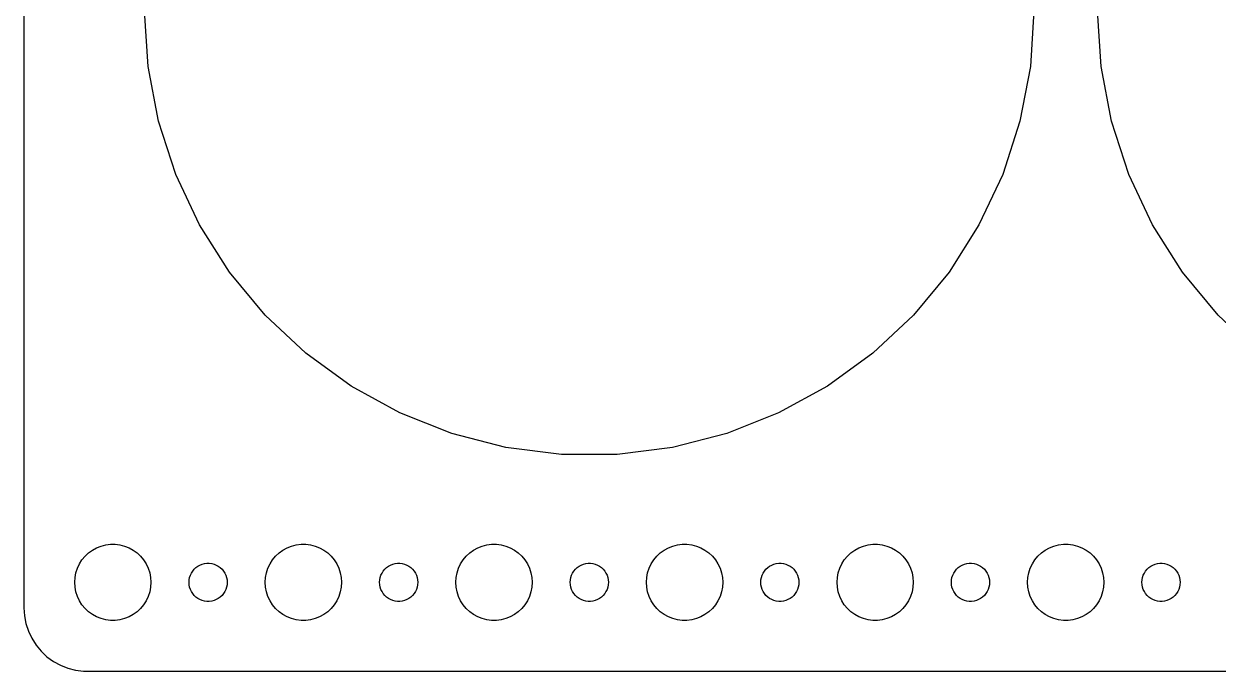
# Model space of a CAD drawing. Header units: metres. Extents: x -194 to 194, y -52 to 52.
# Drawn here: x -194.5 to -100.5, y -52 to -1 of the extents above; entities that cross this region are included whole.
import ezdxf

# ---------------------------------------------------------------- set-up
doc = ezdxf.new("R2010")
doc.units = ezdxf.units.M

msp = doc.modelspace()

# ---------------------------------------------------------------- linework, layer by layer
for p, q in [((-194.5, 47), (-194.5, -47)), ((-184.724, -4.38666), (-185, 0)), ((-115, 0), (-115.276, -4.38666)), ((-109.724, -4.38666), (-110, 0)), ((-183.9, -8.70413), (-184.724, -4.38666)), ((-115.276, -4.38666), (-116.1, -8.70413)), ((-108.9, -8.70413), (-109.724, -4.38666)), ((-182.542, -12.8844), (-183.9, -8.70413)), ((-116.1, -8.70413), (-117.458, -12.8844)), ((-107.542, -12.8844), (-108.9, -8.70413)), ((-180.671, -16.8614), (-182.542, -12.8844)), ((-117.458, -12.8844), (-119.329, -16.8614)), ((-105.671, -16.8614), (-107.542, -12.8844)), ((-178.316, -20.5725), (-180.671, -16.8614)), ((-119.329, -16.8614), (-121.684, -20.5725)), ((-103.316, -20.5725), (-105.671, -16.8614)), ((-175.514, -23.9591), (-178.316, -20.5725)), ((-121.684, -20.5725), (-124.486, -23.9591)), ((-100.514, -23.9591), (-103.316, -20.5725)), ((-172.31, -26.968), (-175.514, -23.9591)), ((-124.486, -23.9591), (-127.69, -26.968)), ((-97.3098, -26.968), (-100.514, -23.9591)), ((-168.754, -29.5515), (-172.31, -26.968)), ((-127.69, -26.968), (-131.246, -29.5515)), ((-164.902, -31.6689), (-168.754, -29.5515)), ((-131.246, -29.5515), (-135.098, -31.6689)), ((-160.816, -33.287), (-164.902, -31.6689)), ((-135.098, -31.6689), (-139.184, -33.287)), ((-156.558, -34.3801), (-160.816, -33.287)), ((-139.184, -33.287), (-143.442, -34.3801)), ((-152.198, -34.9309), (-156.558, -34.3801)), ((-143.442, -34.3801), (-147.802, -34.9309)), ((-147.802, -34.9309), (-152.198, -34.9309)), ((-189.107, -42.467), (-188.777, -42.2855)), ((-188.777, -42.2855), (-188.427, -42.1468)), ((-188.427, -42.1468), (-188.062, -42.0531)), ((-188.062, -42.0531), (-187.688, -42.0059)), ((-187.688, -42.0059), (-187.312, -42.0059)), ((-187.312, -42.0059), (-186.938, -42.0531)), ((-186.938, -42.0531), (-186.573, -42.1468)), ((-186.573, -42.1468), (-186.223, -42.2855)), ((-186.223, -42.2855), (-185.893, -42.467)), ((-174.107, -42.467), (-173.777, -42.2855)), ((-173.777, -42.2855), (-173.427, -42.1468)), ((-173.427, -42.1468), (-173.062, -42.0531)), ((-173.062, -42.0531), (-172.688, -42.0059)), ((-172.688, -42.0059), (-172.312, -42.0059)), ((-172.312, -42.0059), (-171.938, -42.0531)), ((-171.938, -42.0531), (-171.573, -42.1468)), ((-171.573, -42.1468), (-171.223, -42.2855)), ((-171.223, -42.2855), (-170.893, -42.467)), ((-159.107, -42.467), (-158.777, -42.2855)), ((-158.777, -42.2855), (-158.427, -42.1468)), ((-158.427, -42.1468), (-158.062, -42.0531)), ((-158.062, -42.0531), (-157.688, -42.0059)), ((-157.688, -42.0059), (-157.312, -42.0059)), ((-157.312, -42.0059), (-156.938, -42.0531)), ((-156.938, -42.0531), (-156.573, -42.1468)), ((-156.573, -42.1468), (-156.223, -42.2855)), ((-156.223, -42.2855), (-155.893, -42.467)), ((-144.107, -42.467), (-143.777, -42.2855)), ((-143.777, -42.2855), (-143.427, -42.1468)), ((-143.427, -42.1468), (-143.062, -42.0531)), ((-143.062, -42.0531), (-142.688, -42.0059)), ((-142.688, -42.0059), (-142.312, -42.0059)), ((-142.312, -42.0059), (-141.938, -42.0531)), ((-141.938, -42.0531), (-141.573, -42.1468)), ((-141.573, -42.1468), (-141.223, -42.2855)), ((-141.223, -42.2855), (-140.893, -42.467)), ((-129.107, -42.467), (-128.777, -42.2855)), ((-128.777, -42.2855), (-128.427, -42.1468)), ((-128.427, -42.1468), (-128.062, -42.0531)), ((-128.062, -42.0531), (-127.688, -42.0059)), ((-127.688, -42.0059), (-127.312, -42.0059)), ((-127.312, -42.0059), (-126.938, -42.0531)), ((-126.938, -42.0531), (-126.573, -42.1468)), ((-126.573, -42.1468), (-126.223, -42.2855)), ((-126.223, -42.2855), (-125.893, -42.467)), ((-114.107, -42.467), (-113.777, -42.2855)), ((-113.777, -42.2855), (-113.427, -42.1468)), ((-113.427, -42.1468), (-113.062, -42.0531)), ((-113.062, -42.0531), (-112.688, -42.0059)), ((-112.688, -42.0059), (-112.312, -42.0059)), ((-112.312, -42.0059), (-111.938, -42.0531)), ((-111.938, -42.0531), (-111.573, -42.1468)), ((-111.573, -42.1468), (-111.223, -42.2855)), ((-111.223, -42.2855), (-110.893, -42.467)), ((-190.129, -43.5547), (-189.927, -43.2366)), ((-189.927, -43.2366), (-189.687, -42.9464)), ((-189.687, -42.9464), (-189.412, -42.6885)), ((-189.412, -42.6885), (-189.107, -42.467)), ((-185.893, -42.467), (-185.588, -42.6885)), ((-185.588, -42.6885), (-185.313, -42.9464)), ((-185.313, -42.9464), (-185.073, -43.2366)), ((-185.073, -43.2366), (-184.871, -43.5547)), ((-175.129, -43.5547), (-174.927, -43.2366)), ((-174.927, -43.2366), (-174.687, -42.9464)), ((-174.687, -42.9464), (-174.412, -42.6885)), ((-174.412, -42.6885), (-174.107, -42.467)), ((-170.893, -42.467), (-170.588, -42.6885)), ((-170.588, -42.6885), (-170.313, -42.9464)), ((-170.313, -42.9464), (-170.073, -43.2366)), ((-170.073, -43.2366), (-169.871, -43.5547)), ((-160.129, -43.5547), (-159.927, -43.2366)), ((-159.927, -43.2366), (-159.687, -42.9464)), ((-159.687, -42.9464), (-159.412, -42.6885)), ((-159.412, -42.6885), (-159.107, -42.467)), ((-155.893, -42.467), (-155.588, -42.6885)), ((-155.588, -42.6885), (-155.313, -42.9464)), ((-155.313, -42.9464), (-155.073, -43.2366)), ((-155.073, -43.2366), (-154.871, -43.5547)), ((-145.129, -43.5547), (-144.927, -43.2366)), ((-144.927, -43.2366), (-144.687, -42.9464)), ((-144.687, -42.9464), (-144.412, -42.6885)), ((-144.412, -42.6885), (-144.107, -42.467)), ((-140.893, -42.467), (-140.588, -42.6885)), ((-140.588, -42.6885), (-140.313, -42.9464)), ((-140.313, -42.9464), (-140.073, -43.2366)), ((-140.073, -43.2366), (-139.871, -43.5547)), ((-130.129, -43.5547), (-129.927, -43.2366)), ((-129.927, -43.2366), (-129.687, -42.9464)), ((-129.687, -42.9464), (-129.412, -42.6885)), ((-129.412, -42.6885), (-129.107, -42.467)), ((-125.893, -42.467), (-125.588, -42.6885)), ((-125.588, -42.6885), (-125.313, -42.9464)), ((-125.313, -42.9464), (-125.073, -43.2366)), ((-125.073, -43.2366), (-124.871, -43.5547)), ((-115.129, -43.5547), (-114.927, -43.2366)), ((-114.927, -43.2366), (-114.687, -42.9464)), ((-114.687, -42.9464), (-114.412, -42.6885)), ((-114.412, -42.6885), (-114.107, -42.467)), ((-110.893, -42.467), (-110.588, -42.6885)), ((-110.588, -42.6885), (-110.313, -42.9464)), ((-110.313, -42.9464), (-110.073, -43.2366)), ((-110.073, -43.2366), (-109.871, -43.5547)), ((-190.406, -44.2539), (-190.289, -43.8956)), ((-190.289, -43.8956), (-190.129, -43.5547)), ((-184.871, -43.5547), (-184.711, -43.8956)), ((-184.711, -43.8956), (-184.594, -44.2539)), ((-181.314, -44.2774), (-181.214, -44.1183)), ((-181.214, -44.1183), (-181.093, -43.9732)), ((-181.093, -43.9732), (-180.956, -43.8442)), ((-180.956, -43.8442), (-180.804, -43.7335)), ((-180.804, -43.7335), (-180.639, -43.6428)), ((-180.639, -43.6428), (-180.464, -43.5734)), ((-180.464, -43.5734), (-180.281, -43.5266)), ((-180.281, -43.5266), (-180.094, -43.503)), ((-180.094, -43.503), (-179.906, -43.503)), ((-179.906, -43.503), (-179.719, -43.5266)), ((-179.719, -43.5266), (-179.536, -43.5734)), ((-179.536, -43.5734), (-179.361, -43.6428)), ((-179.361, -43.6428), (-179.196, -43.7335)), ((-179.196, -43.7335), (-179.044, -43.8442)), ((-179.044, -43.8442), (-178.907, -43.9732)), ((-178.907, -43.9732), (-178.786, -44.1183)), ((-178.786, -44.1183), (-178.686, -44.2774)), ((-175.406, -44.2539), (-175.289, -43.8956)), ((-175.289, -43.8956), (-175.129, -43.5547)), ((-169.871, -43.5547), (-169.711, -43.8956)), ((-169.711, -43.8956), (-169.594, -44.2539)), ((-166.314, -44.2774), (-166.214, -44.1183)), ((-166.214, -44.1183), (-166.093, -43.9732)), ((-166.093, -43.9732), (-165.956, -43.8442)), ((-165.956, -43.8442), (-165.804, -43.7335)), ((-165.804, -43.7335), (-165.639, -43.6428)), ((-165.639, -43.6428), (-165.464, -43.5734)), ((-165.464, -43.5734), (-165.281, -43.5266)), ((-165.281, -43.5266), (-165.094, -43.503)), ((-165.094, -43.503), (-164.906, -43.503)), ((-164.906, -43.503), (-164.719, -43.5266)), ((-164.719, -43.5266), (-164.536, -43.5734)), ((-164.536, -43.5734), (-164.361, -43.6428)), ((-164.361, -43.6428), (-164.196, -43.7335)), ((-164.196, -43.7335), (-164.044, -43.8442)), ((-164.044, -43.8442), (-163.907, -43.9732)), ((-163.907, -43.9732), (-163.786, -44.1183)), ((-163.786, -44.1183), (-163.686, -44.2774)), ((-160.406, -44.2539), (-160.289, -43.8956)), ((-160.289, -43.8956), (-160.129, -43.5547)), ((-154.871, -43.5547), (-154.711, -43.8956)), ((-154.711, -43.8956), (-154.594, -44.2539)), ((-151.314, -44.2774), (-151.214, -44.1183)), ((-151.214, -44.1183), (-151.093, -43.9732)), ((-151.093, -43.9732), (-150.956, -43.8442)), ((-150.956, -43.8442), (-150.804, -43.7335)), ((-150.804, -43.7335), (-150.639, -43.6428)), ((-150.639, -43.6428), (-150.464, -43.5734)), ((-150.464, -43.5734), (-150.281, -43.5266)), ((-150.281, -43.5266), (-150.094, -43.503)), ((-150.094, -43.503), (-149.906, -43.503)), ((-149.906, -43.503), (-149.719, -43.5266)), ((-149.719, -43.5266), (-149.536, -43.5734)), ((-149.536, -43.5734), (-149.361, -43.6428)), ((-149.361, -43.6428), (-149.196, -43.7335)), ((-149.196, -43.7335), (-149.044, -43.8442)), ((-149.044, -43.8442), (-148.907, -43.9732)), ((-148.907, -43.9732), (-148.786, -44.1183)), ((-148.786, -44.1183), (-148.686, -44.2774)), ((-145.406, -44.2539), (-145.289, -43.8956)), ((-145.289, -43.8956), (-145.129, -43.5547)), ((-139.871, -43.5547), (-139.711, -43.8956)), ((-139.711, -43.8956), (-139.594, -44.2539)), ((-136.314, -44.2774), (-136.214, -44.1183)), ((-136.214, -44.1183), (-136.093, -43.9732)), ((-136.093, -43.9732), (-135.956, -43.8442)), ((-135.956, -43.8442), (-135.804, -43.7335)), ((-135.804, -43.7335), (-135.639, -43.6428)), ((-135.639, -43.6428), (-135.464, -43.5734)), ((-135.464, -43.5734), (-135.281, -43.5266)), ((-135.281, -43.5266), (-135.094, -43.503)), ((-135.094, -43.503), (-134.906, -43.503)), ((-134.906, -43.503), (-134.719, -43.5266)), ((-134.719, -43.5266), (-134.536, -43.5734)), ((-134.536, -43.5734), (-134.361, -43.6428)), ((-134.361, -43.6428), (-134.196, -43.7335)), ((-134.196, -43.7335), (-134.044, -43.8442)), ((-134.044, -43.8442), (-133.907, -43.9732)), ((-133.907, -43.9732), (-133.786, -44.1183)), ((-133.786, -44.1183), (-133.686, -44.2774)), ((-130.406, -44.2539), (-130.289, -43.8956)), ((-130.289, -43.8956), (-130.129, -43.5547)), ((-124.871, -43.5547), (-124.711, -43.8956)), ((-124.711, -43.8956), (-124.594, -44.2539)), ((-121.314, -44.2774), (-121.214, -44.1183)), ((-121.214, -44.1183), (-121.093, -43.9732)), ((-121.093, -43.9732), (-120.956, -43.8442)), ((-120.956, -43.8442), (-120.804, -43.7335)), ((-120.804, -43.7335), (-120.639, -43.6428)), ((-120.639, -43.6428), (-120.464, -43.5734)), ((-120.464, -43.5734), (-120.281, -43.5266)), ((-120.281, -43.5266), (-120.094, -43.503)), ((-120.094, -43.503), (-119.906, -43.503)), ((-119.906, -43.503), (-119.719, -43.5266)), ((-119.719, -43.5266), (-119.536, -43.5734)), ((-119.536, -43.5734), (-119.361, -43.6428)), ((-119.361, -43.6428), (-119.196, -43.7335)), ((-119.196, -43.7335), (-119.044, -43.8442)), ((-119.044, -43.8442), (-118.907, -43.9732)), ((-118.907, -43.9732), (-118.786, -44.1183)), ((-118.786, -44.1183), (-118.686, -44.2774)), ((-115.406, -44.2539), (-115.289, -43.8956)), ((-115.289, -43.8956), (-115.129, -43.5547)), ((-109.871, -43.5547), (-109.711, -43.8956)), ((-109.711, -43.8956), (-109.594, -44.2539)), ((-106.314, -44.2774), (-106.214, -44.1183)), ((-106.214, -44.1183), (-106.093, -43.9732)), ((-106.093, -43.9732), (-105.956, -43.8442)), ((-105.956, -43.8442), (-105.804, -43.7335)), ((-105.804, -43.7335), (-105.639, -43.6428)), ((-105.639, -43.6428), (-105.464, -43.5734)), ((-105.464, -43.5734), (-105.281, -43.5266)), ((-105.281, -43.5266), (-105.094, -43.503)), ((-105.094, -43.503), (-104.906, -43.503)), ((-104.906, -43.503), (-104.719, -43.5266)), ((-104.719, -43.5266), (-104.536, -43.5734)), ((-104.536, -43.5734), (-104.361, -43.6428)), ((-104.361, -43.6428), (-104.196, -43.7335)), ((-104.196, -43.7335), (-104.044, -43.8442)), ((-104.044, -43.8442), (-103.907, -43.9732)), ((-103.907, -43.9732), (-103.786, -44.1183)), ((-103.786, -44.1183), (-103.686, -44.2774)), ((-190.5, -45), (-190.476, -44.624)), ((-190.476, -45.376), (-190.5, -45)), ((-190.476, -44.624), (-190.406, -44.2539)), ((-184.594, -44.2539), (-184.524, -44.624)), ((-184.524, -44.624), (-184.5, -45)), ((-184.5, -45), (-184.524, -45.376)), ((-181.5, -45), (-181.488, -44.812)), ((-181.488, -45.188), (-181.5, -45)), ((-181.488, -44.812), (-181.453, -44.627)), ((-181.453, -44.627), (-181.395, -44.4478)), ((-181.395, -44.4478), (-181.314, -44.2774)), ((-178.686, -44.2774), (-178.605, -44.4478)), ((-178.605, -44.4478), (-178.547, -44.627)), ((-178.547, -44.627), (-178.512, -44.812)), ((-178.512, -44.812), (-178.5, -45)), ((-178.5, -45), (-178.512, -45.188)), ((-175.5, -45), (-175.476, -44.624)), ((-175.476, -45.376), (-175.5, -45)), ((-175.476, -44.624), (-175.406, -44.2539)), ((-169.594, -44.2539), (-169.524, -44.624)), ((-169.524, -44.624), (-169.5, -45)), ((-169.5, -45), (-169.524, -45.376)), ((-166.5, -45), (-166.488, -44.812)), ((-166.488, -45.188), (-166.5, -45)), ((-166.488, -44.812), (-166.453, -44.627)), ((-166.453, -44.627), (-166.395, -44.4478)), ((-166.395, -44.4478), (-166.314, -44.2774)), ((-163.686, -44.2774), (-163.605, -44.4478)), ((-163.605, -44.4478), (-163.547, -44.627)), ((-163.547, -44.627), (-163.512, -44.812)), ((-163.512, -44.812), (-163.5, -45)), ((-163.5, -45), (-163.512, -45.188)), ((-160.5, -45), (-160.476, -44.624)), ((-160.476, -45.376), (-160.5, -45)), ((-160.476, -44.624), (-160.406, -44.2539)), ((-154.594, -44.2539), (-154.524, -44.624)), ((-154.524, -44.624), (-154.5, -45)), ((-154.5, -45), (-154.524, -45.376)), ((-151.5, -45), (-151.488, -44.812)), ((-151.488, -45.188), (-151.5, -45)), ((-151.488, -44.812), (-151.453, -44.627)), ((-151.453, -44.627), (-151.395, -44.4478)), ((-151.395, -44.4478), (-151.314, -44.2774)), ((-148.686, -44.2774), (-148.605, -44.4478)), ((-148.605, -44.4478), (-148.547, -44.627)), ((-148.547, -44.627), (-148.512, -44.812)), ((-148.512, -44.812), (-148.5, -45)), ((-148.5, -45), (-148.512, -45.188)), ((-145.5, -45), (-145.476, -44.624)), ((-145.476, -45.376), (-145.5, -45)), ((-145.476, -44.624), (-145.406, -44.2539)), ((-139.594, -44.2539), (-139.524, -44.624)), ((-139.524, -44.624), (-139.5, -45)), ((-139.5, -45), (-139.524, -45.376)), ((-136.5, -45), (-136.488, -44.812)), ((-136.488, -45.188), (-136.5, -45)), ((-136.488, -44.812), (-136.453, -44.627)), ((-136.453, -44.627), (-136.395, -44.4478)), ((-136.395, -44.4478), (-136.314, -44.2774)), ((-133.686, -44.2774), (-133.605, -44.4478)), ((-133.605, -44.4478), (-133.547, -44.627)), ((-133.547, -44.627), (-133.512, -44.812)), ((-133.512, -44.812), (-133.5, -45)), ((-133.5, -45), (-133.512, -45.188)), ((-130.5, -45), (-130.476, -44.624)), ((-130.476, -45.376), (-130.5, -45)), ((-130.476, -44.624), (-130.406, -44.2539)), ((-124.594, -44.2539), (-124.524, -44.624)), ((-124.524, -44.624), (-124.5, -45)), ((-124.5, -45), (-124.524, -45.376)), ((-121.5, -45), (-121.488, -44.812)), ((-121.488, -45.188), (-121.5, -45)), ((-121.488, -44.812), (-121.453, -44.627)), ((-121.453, -44.627), (-121.395, -44.4478)), ((-121.395, -44.4478), (-121.314, -44.2774)), ((-118.686, -44.2774), (-118.605, -44.4478)), ((-118.605, -44.4478), (-118.547, -44.627)), ((-118.547, -44.627), (-118.512, -44.812)), ((-118.512, -44.812), (-118.5, -45)), ((-118.5, -45), (-118.512, -45.188)), ((-115.5, -45), (-115.476, -44.624)), ((-115.476, -45.376), (-115.5, -45)), ((-115.476, -44.624), (-115.406, -44.2539)), ((-109.594, -44.2539), (-109.524, -44.624)), ((-109.524, -44.624), (-109.5, -45)), ((-109.5, -45), (-109.524, -45.376)), ((-106.5, -45), (-106.488, -44.812)), ((-106.488, -45.188), (-106.5, -45)), ((-106.488, -44.812), (-106.453, -44.627)), ((-106.453, -44.627), (-106.395, -44.4478)), ((-106.395, -44.4478), (-106.314, -44.2774)), ((-103.686, -44.2774), (-103.605, -44.4478)), ((-103.605, -44.4478), (-103.547, -44.627)), ((-103.547, -44.627), (-103.512, -44.812)), ((-103.512, -44.812), (-103.5, -45)), ((-103.5, -45), (-103.512, -45.188)), ((-190.406, -45.7461), (-190.476, -45.376)), ((-190.289, -46.1044), (-190.406, -45.7461)), ((-184.594, -45.7461), (-184.711, -46.1044)), ((-184.524, -45.376), (-184.594, -45.7461)), ((-181.453, -45.373), (-181.488, -45.188)), ((-181.395, -45.5522), (-181.453, -45.373)), ((-181.314, -45.7226), (-181.395, -45.5522)), ((-181.214, -45.8817), (-181.314, -45.7226)), ((-181.093, -46.0268), (-181.214, -45.8817)), ((-180.956, -46.1558), (-181.093, -46.0268)), ((-178.907, -46.0268), (-179.044, -46.1558)), ((-178.786, -45.8817), (-178.907, -46.0268)), ((-178.686, -45.7226), (-178.786, -45.8817)), ((-178.605, -45.5522), (-178.686, -45.7226)), ((-178.547, -45.373), (-178.605, -45.5522)), ((-178.512, -45.188), (-178.547, -45.373)), ((-175.406, -45.7461), (-175.476, -45.376)), ((-175.289, -46.1044), (-175.406, -45.7461)), ((-169.594, -45.7461), (-169.711, -46.1044)), ((-169.524, -45.376), (-169.594, -45.7461)), ((-166.453, -45.373), (-166.488, -45.188)), ((-166.395, -45.5522), (-166.453, -45.373)), ((-166.314, -45.7226), (-166.395, -45.5522)), ((-166.214, -45.8817), (-166.314, -45.7226)), ((-166.093, -46.0268), (-166.214, -45.8817)), ((-165.956, -46.1558), (-166.093, -46.0268)), ((-163.907, -46.0268), (-164.044, -46.1558)), ((-163.786, -45.8817), (-163.907, -46.0268)), ((-163.686, -45.7226), (-163.786, -45.8817)), ((-163.605, -45.5522), (-163.686, -45.7226)), ((-163.547, -45.373), (-163.605, -45.5522)), ((-163.512, -45.188), (-163.547, -45.373)), ((-160.406, -45.7461), (-160.476, -45.376)), ((-160.289, -46.1044), (-160.406, -45.7461)), ((-154.594, -45.7461), (-154.711, -46.1044)), ((-154.524, -45.376), (-154.594, -45.7461)), ((-151.453, -45.373), (-151.488, -45.188)), ((-151.395, -45.5522), (-151.453, -45.373)), ((-151.314, -45.7226), (-151.395, -45.5522)), ((-151.214, -45.8817), (-151.314, -45.7226)), ((-151.093, -46.0268), (-151.214, -45.8817)), ((-150.956, -46.1558), (-151.093, -46.0268)), ((-148.907, -46.0268), (-149.044, -46.1558)), ((-148.786, -45.8817), (-148.907, -46.0268)), ((-148.686, -45.7226), (-148.786, -45.8817)), ((-148.605, -45.5522), (-148.686, -45.7226)), ((-148.547, -45.373), (-148.605, -45.5522)), ((-148.512, -45.188), (-148.547, -45.373)), ((-145.406, -45.7461), (-145.476, -45.376)), ((-145.289, -46.1044), (-145.406, -45.7461)), ((-139.594, -45.7461), (-139.711, -46.1044)), ((-139.524, -45.376), (-139.594, -45.7461)), ((-136.453, -45.373), (-136.488, -45.188)), ((-136.395, -45.5522), (-136.453, -45.373)), ((-136.314, -45.7226), (-136.395, -45.5522)), ((-136.214, -45.8817), (-136.314, -45.7226)), ((-136.093, -46.0268), (-136.214, -45.8817)), ((-135.956, -46.1558), (-136.093, -46.0268)), ((-133.907, -46.0268), (-134.044, -46.1558)), ((-133.786, -45.8817), (-133.907, -46.0268)), ((-133.686, -45.7226), (-133.786, -45.8817)), ((-133.605, -45.5522), (-133.686, -45.7226)), ((-133.547, -45.373), (-133.605, -45.5522)), ((-133.512, -45.188), (-133.547, -45.373)), ((-130.406, -45.7461), (-130.476, -45.376)), ((-130.289, -46.1044), (-130.406, -45.7461)), ((-124.594, -45.7461), (-124.711, -46.1044)), ((-124.524, -45.376), (-124.594, -45.7461)), ((-121.453, -45.373), (-121.488, -45.188)), ((-121.395, -45.5522), (-121.453, -45.373)), ((-121.314, -45.7226), (-121.395, -45.5522)), ((-121.214, -45.8817), (-121.314, -45.7226)), ((-121.093, -46.0268), (-121.214, -45.8817)), ((-120.956, -46.1558), (-121.093, -46.0268)), ((-118.907, -46.0268), (-119.044, -46.1558)), ((-118.786, -45.8817), (-118.907, -46.0268)), ((-118.686, -45.7226), (-118.786, -45.8817)), ((-118.605, -45.5522), (-118.686, -45.7226)), ((-118.547, -45.373), (-118.605, -45.5522)), ((-118.512, -45.188), (-118.547, -45.373)), ((-115.406, -45.7461), (-115.476, -45.376)), ((-115.289, -46.1044), (-115.406, -45.7461)), ((-109.594, -45.7461), (-109.711, -46.1044)), ((-109.524, -45.376), (-109.594, -45.7461)), ((-106.453, -45.373), (-106.488, -45.188)), ((-106.395, -45.5522), (-106.453, -45.373)), ((-106.314, -45.7226), (-106.395, -45.5522)), ((-106.214, -45.8817), (-106.314, -45.7226)), ((-106.093, -46.0268), (-106.214, -45.8817)), ((-105.956, -46.1558), (-106.093, -46.0268)), ((-103.907, -46.0268), (-104.044, -46.1558)), ((-103.786, -45.8817), (-103.907, -46.0268)), ((-103.686, -45.7226), (-103.786, -45.8817)), ((-103.605, -45.5522), (-103.686, -45.7226)), ((-103.547, -45.373), (-103.605, -45.5522)), ((-103.512, -45.188), (-103.547, -45.373)), ((-190.129, -46.4453), (-190.289, -46.1044)), ((-189.927, -46.7634), (-190.129, -46.4453)), ((-189.687, -47.0536), (-189.927, -46.7634)), ((-185.073, -46.7634), (-185.313, -47.0536)), ((-184.871, -46.4453), (-185.073, -46.7634)), ((-184.711, -46.1044), (-184.871, -46.4453)), ((-180.804, -46.2665), (-180.956, -46.1558)), ((-180.639, -46.3572), (-180.804, -46.2665)), ((-180.464, -46.4266), (-180.639, -46.3572)), ((-180.281, -46.4734), (-180.464, -46.4266)), ((-180.094, -46.497), (-180.281, -46.4734)), ((-179.906, -46.497), (-180.094, -46.497)), ((-179.719, -46.4734), (-179.906, -46.497)), ((-179.536, -46.4266), (-179.719, -46.4734)), ((-179.361, -46.3572), (-179.536, -46.4266)), ((-179.196, -46.2665), (-179.361, -46.3572)), ((-179.044, -46.1558), (-179.196, -46.2665)), ((-175.129, -46.4453), (-175.289, -46.1044)), ((-174.927, -46.7634), (-175.129, -46.4453)), ((-174.687, -47.0536), (-174.927, -46.7634)), ((-170.073, -46.7634), (-170.313, -47.0536)), ((-169.871, -46.4453), (-170.073, -46.7634)), ((-169.711, -46.1044), (-169.871, -46.4453)), ((-165.804, -46.2665), (-165.956, -46.1558)), ((-165.639, -46.3572), (-165.804, -46.2665)), ((-165.464, -46.4266), (-165.639, -46.3572)), ((-165.281, -46.4734), (-165.464, -46.4266)), ((-165.094, -46.497), (-165.281, -46.4734)), ((-164.906, -46.497), (-165.094, -46.497)), ((-164.719, -46.4734), (-164.906, -46.497)), ((-164.536, -46.4266), (-164.719, -46.4734)), ((-164.361, -46.3572), (-164.536, -46.4266)), ((-164.196, -46.2665), (-164.361, -46.3572)), ((-164.044, -46.1558), (-164.196, -46.2665)), ((-160.129, -46.4453), (-160.289, -46.1044)), ((-159.927, -46.7634), (-160.129, -46.4453)), ((-159.687, -47.0536), (-159.927, -46.7634)), ((-155.073, -46.7634), (-155.313, -47.0536)), ((-154.871, -46.4453), (-155.073, -46.7634)), ((-154.711, -46.1044), (-154.871, -46.4453)), ((-150.804, -46.2665), (-150.956, -46.1558)), ((-150.639, -46.3572), (-150.804, -46.2665)), ((-150.464, -46.4266), (-150.639, -46.3572)), ((-150.281, -46.4734), (-150.464, -46.4266)), ((-150.094, -46.497), (-150.281, -46.4734)), ((-149.906, -46.497), (-150.094, -46.497)), ((-149.719, -46.4734), (-149.906, -46.497)), ((-149.536, -46.4266), (-149.719, -46.4734)), ((-149.361, -46.3572), (-149.536, -46.4266)), ((-149.196, -46.2665), (-149.361, -46.3572)), ((-149.044, -46.1558), (-149.196, -46.2665)), ((-145.129, -46.4453), (-145.289, -46.1044)), ((-144.927, -46.7634), (-145.129, -46.4453)), ((-144.687, -47.0536), (-144.927, -46.7634)), ((-140.073, -46.7634), (-140.313, -47.0536)), ((-139.871, -46.4453), (-140.073, -46.7634)), ((-139.711, -46.1044), (-139.871, -46.4453)), ((-135.804, -46.2665), (-135.956, -46.1558)), ((-135.639, -46.3572), (-135.804, -46.2665)), ((-135.464, -46.4266), (-135.639, -46.3572)), ((-135.281, -46.4734), (-135.464, -46.4266)), ((-135.094, -46.497), (-135.281, -46.4734)), ((-134.906, -46.497), (-135.094, -46.497)), ((-134.719, -46.4734), (-134.906, -46.497)), ((-134.536, -46.4266), (-134.719, -46.4734)), ((-134.361, -46.3572), (-134.536, -46.4266)), ((-134.196, -46.2665), (-134.361, -46.3572)), ((-134.044, -46.1558), (-134.196, -46.2665)), ((-130.129, -46.4453), (-130.289, -46.1044)), ((-129.927, -46.7634), (-130.129, -46.4453)), ((-129.687, -47.0536), (-129.927, -46.7634)), ((-125.073, -46.7634), (-125.313, -47.0536)), ((-124.871, -46.4453), (-125.073, -46.7634)), ((-124.711, -46.1044), (-124.871, -46.4453)), ((-120.804, -46.2665), (-120.956, -46.1558)), ((-120.639, -46.3572), (-120.804, -46.2665)), ((-120.464, -46.4266), (-120.639, -46.3572)), ((-120.281, -46.4734), (-120.464, -46.4266)), ((-120.094, -46.497), (-120.281, -46.4734)), ((-119.906, -46.497), (-120.094, -46.497)), ((-119.719, -46.4734), (-119.906, -46.497)), ((-119.536, -46.4266), (-119.719, -46.4734)), ((-119.361, -46.3572), (-119.536, -46.4266)), ((-119.196, -46.2665), (-119.361, -46.3572)), ((-119.044, -46.1558), (-119.196, -46.2665)), ((-115.129, -46.4453), (-115.289, -46.1044)), ((-114.927, -46.7634), (-115.129, -46.4453)), ((-114.687, -47.0536), (-114.927, -46.7634)), ((-110.073, -46.7634), (-110.313, -47.0536)), ((-109.871, -46.4453), (-110.073, -46.7634)), ((-109.711, -46.1044), (-109.871, -46.4453)), ((-105.804, -46.2665), (-105.956, -46.1558)), ((-105.639, -46.3572), (-105.804, -46.2665)), ((-105.464, -46.4266), (-105.639, -46.3572)), ((-105.281, -46.4734), (-105.464, -46.4266)), ((-105.094, -46.497), (-105.281, -46.4734)), ((-104.906, -46.497), (-105.094, -46.497)), ((-104.719, -46.4734), (-104.906, -46.497)), ((-104.536, -46.4266), (-104.719, -46.4734)), ((-104.361, -46.3572), (-104.536, -46.4266)), ((-104.196, -46.2665), (-104.361, -46.3572)), ((-104.044, -46.1558), (-104.196, -46.2665)), ((-194.5, -47), (-194.461, -47.6267)), ((-194.461, -47.6267), (-194.343, -48.2434)), ((-189.412, -47.3115), (-189.687, -47.0536)), ((-189.107, -47.533), (-189.412, -47.3115)), ((-188.777, -47.7145), (-189.107, -47.533)), ((-188.427, -47.8532), (-188.777, -47.7145)), ((-188.062, -47.9469), (-188.427, -47.8532)), ((-186.573, -47.8532), (-186.938, -47.9469)), ((-186.223, -47.7145), (-186.573, -47.8532)), ((-185.893, -47.533), (-186.223, -47.7145)), ((-185.588, -47.3115), (-185.893, -47.533)), ((-185.313, -47.0536), (-185.588, -47.3115)), ((-174.412, -47.3115), (-174.687, -47.0536)), ((-174.107, -47.533), (-174.412, -47.3115)), ((-173.777, -47.7145), (-174.107, -47.533)), ((-173.427, -47.8532), (-173.777, -47.7145)), ((-173.062, -47.9469), (-173.427, -47.8532)), ((-171.573, -47.8532), (-171.938, -47.9469)), ((-171.223, -47.7145), (-171.573, -47.8532)), ((-170.893, -47.533), (-171.223, -47.7145)), ((-170.588, -47.3115), (-170.893, -47.533)), ((-170.313, -47.0536), (-170.588, -47.3115)), ((-159.412, -47.3115), (-159.687, -47.0536)), ((-159.107, -47.533), (-159.412, -47.3115)), ((-158.777, -47.7145), (-159.107, -47.533)), ((-158.427, -47.8532), (-158.777, -47.7145)), ((-158.062, -47.9469), (-158.427, -47.8532)), ((-156.573, -47.8532), (-156.938, -47.9469)), ((-156.223, -47.7145), (-156.573, -47.8532)), ((-155.893, -47.533), (-156.223, -47.7145)), ((-155.588, -47.3115), (-155.893, -47.533)), ((-155.313, -47.0536), (-155.588, -47.3115)), ((-144.412, -47.3115), (-144.687, -47.0536)), ((-144.107, -47.533), (-144.412, -47.3115)), ((-143.777, -47.7145), (-144.107, -47.533)), ((-143.427, -47.8532), (-143.777, -47.7145)), ((-143.062, -47.9469), (-143.427, -47.8532)), ((-141.573, -47.8532), (-141.938, -47.9469)), ((-141.223, -47.7145), (-141.573, -47.8532)), ((-140.893, -47.533), (-141.223, -47.7145)), ((-140.588, -47.3115), (-140.893, -47.533)), ((-140.313, -47.0536), (-140.588, -47.3115)), ((-129.412, -47.3115), (-129.687, -47.0536)), ((-129.107, -47.533), (-129.412, -47.3115)), ((-128.777, -47.7145), (-129.107, -47.533)), ((-128.427, -47.8532), (-128.777, -47.7145)), ((-128.062, -47.9469), (-128.427, -47.8532)), ((-126.573, -47.8532), (-126.938, -47.9469)), ((-126.223, -47.7145), (-126.573, -47.8532)), ((-125.893, -47.533), (-126.223, -47.7145)), ((-125.588, -47.3115), (-125.893, -47.533)), ((-125.313, -47.0536), (-125.588, -47.3115)), ((-114.412, -47.3115), (-114.687, -47.0536)), ((-114.107, -47.533), (-114.412, -47.3115)), ((-113.777, -47.7145), (-114.107, -47.533)), ((-113.427, -47.8532), (-113.777, -47.7145)), ((-113.062, -47.9469), (-113.427, -47.8532)), ((-111.573, -47.8532), (-111.938, -47.9469)), ((-111.223, -47.7145), (-111.573, -47.8532)), ((-110.893, -47.533), (-111.223, -47.7145)), ((-110.588, -47.3115), (-110.893, -47.533)), ((-110.313, -47.0536), (-110.588, -47.3115)), ((-194.343, -48.2434), (-194.149, -48.8406)), ((-194.149, -48.8406), (-193.882, -49.4088)), ((-187.688, -47.9941), (-188.062, -47.9469)), ((-187.312, -47.9941), (-187.688, -47.9941)), ((-186.938, -47.9469), (-187.312, -47.9941)), ((-172.688, -47.9941), (-173.062, -47.9469)), ((-172.312, -47.9941), (-172.688, -47.9941)), ((-171.938, -47.9469), (-172.312, -47.9941)), ((-157.688, -47.9941), (-158.062, -47.9469)), ((-157.312, -47.9941), (-157.688, -47.9941)), ((-156.938, -47.9469), (-157.312, -47.9941)), ((-142.688, -47.9941), (-143.062, -47.9469)), ((-142.312, -47.9941), (-142.688, -47.9941)), ((-141.938, -47.9469), (-142.312, -47.9941)), ((-127.688, -47.9941), (-128.062, -47.9469)), ((-127.312, -47.9941), (-127.688, -47.9941)), ((-126.938, -47.9469), (-127.312, -47.9941)), ((-112.688, -47.9941), (-113.062, -47.9469)), ((-112.312, -47.9941), (-112.688, -47.9941)), ((-111.938, -47.9469), (-112.312, -47.9941)), ((-193.882, -49.4088), (-193.545, -49.9389)), ((-193.545, -49.9389), (-193.145, -50.4227)), ((-193.145, -50.4227), (-192.687, -50.8526)), ((-192.687, -50.8526), (-192.179, -51.2216)), ((-192.179, -51.2216), (-191.629, -51.5241)), ((-191.629, -51.5241), (-191.045, -51.7553)), ((-191.045, -51.7553), (-190.437, -51.9114)), ((-190.437, -51.9114), (-189.814, -51.9901)), ((-189.814, -51.9901), (189.814, -51.9901))]:
    msp.add_line(p, q)

doc.saveas('drawing.dxf')
